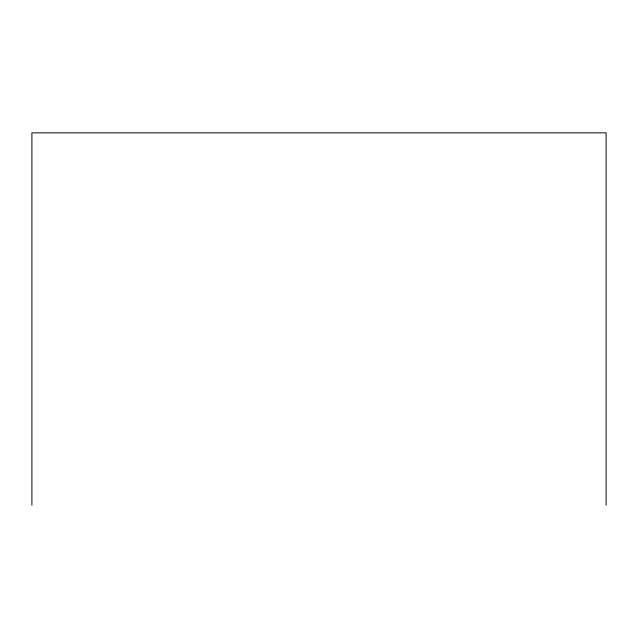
<?xml version="1.0" encoding="UTF-8"?>
<svg xmlns="http://www.w3.org/2000/svg" width="638" height="638" viewBox="0 0 638 638"><rect width="100%" height="100%" fill="white"/><g stroke="black" fill="none" stroke-linecap="round" stroke-linejoin="round"><path stroke-width="0.96" d="M606.1 505.144L606.1 132.856L31.9 132.856L31.9 505.144"/></g></svg>
